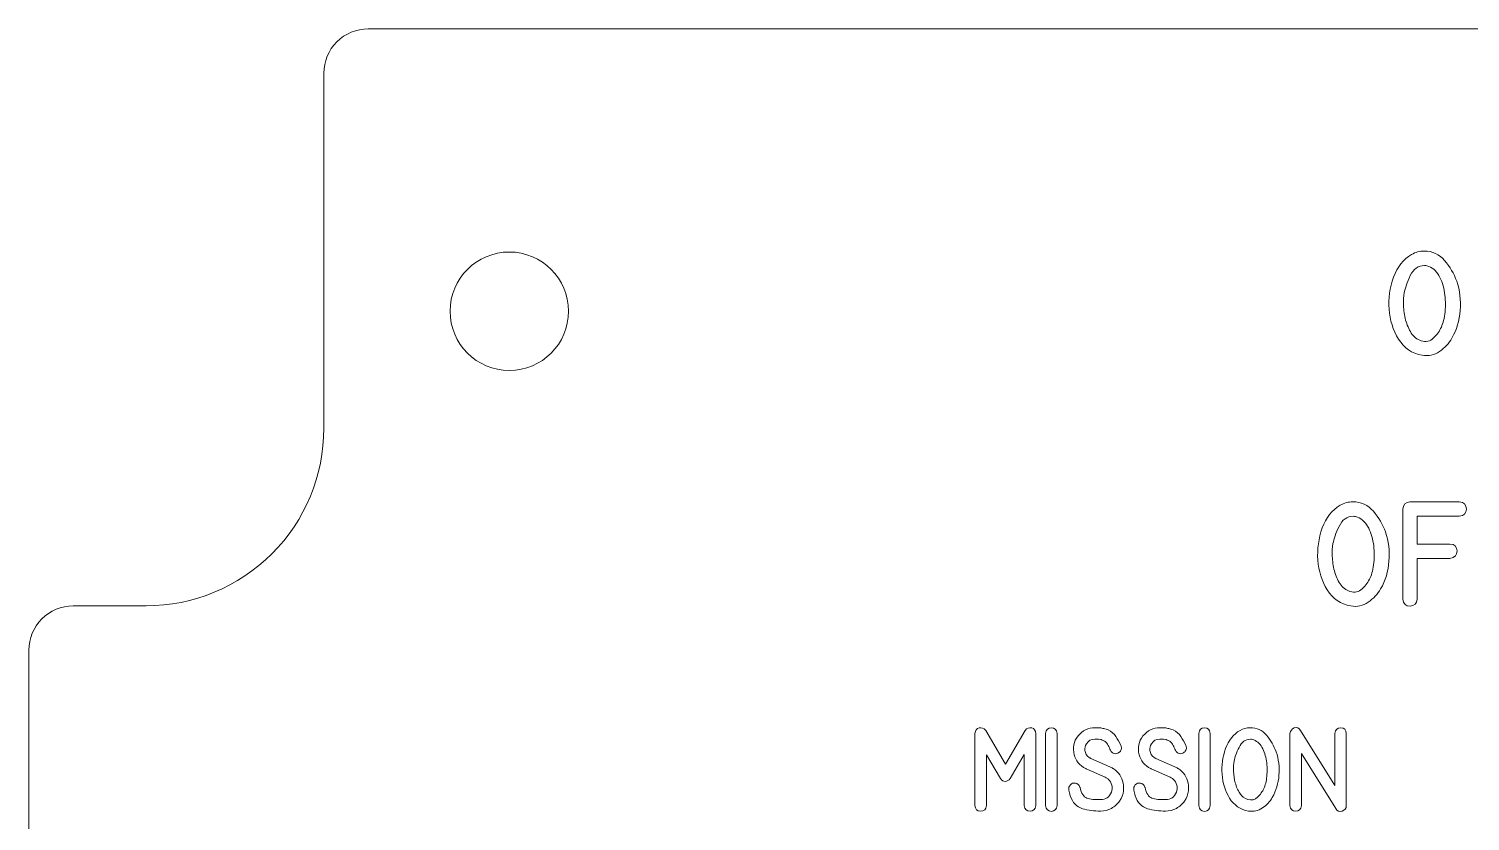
# Model space of a CAD drawing. Header units: millimetres. Extents: x -77 to 69, y -94 to 121.
# Drawn here: x -75.8 to -27.13, y 94.55 to 121.31 of the extents above; entities that cross this region are included whole.
import ezdxf

# ---------------------------------------------------------------- set-up
doc = ezdxf.new("R2010")
doc.units = ezdxf.units.MM
doc.header["$MEASUREMENT"] = 0
doc.layers.add('Cut', color=7, linetype='Continuous')
doc.layers.add('Engrave', color=7, linetype='Continuous', plot=False)

msp = doc.modelspace()

# ---------------------------------------------------------------- linework, layer by layer
at = {"layer": 'Cut', "color": 250, "lineweight": 9}
msp.add_ellipse((-59.577, 111.7758), major_axis=(0, 2), ratio=1, dxfattribs=at)
at = {"layer": 'Cut', "lineweight": 9}
msp.add_open_spline([(58.6855, 119.8133), (58.6853, 120.2114), (58.5269, 120.5931), (58.2452, 120.8744), (58.2452, 120.8744), (57.9636, 121.1557), (57.5836, 121.3136), (57.1855, 121.3133), (57.1855, 121.3133), (57.1855, 121.3133), (-64.3395, 121.3133), (-64.3395, 121.3133), (-64.3395, 121.3133), (-64.7375, 121.3131), (-65.1192, 121.1547), (-65.4005, 120.873), (-65.4005, 120.873), (-65.6818, 120.5914), (-65.8397, 120.2114), (-65.8395, 119.8133), (-65.8395, 119.8133), (-65.8395, 119.8133), (-65.8395, 107.8258), (-65.8395, 107.8258), (-65.8395, 107.8258), (-65.8385, 106.2355), (-66.4692, 104.71), (-67.593, 103.5848), (-67.593, 103.5848), (-68.7168, 102.4595), (-70.2492, 101.8268), (-71.8395, 101.8258), (-71.8395, 101.8258), (-71.8395, 101.8258), (-74.302, 101.8258), (-74.302, 101.8258), (-74.302, 101.8258), (-74.7, 101.8256), (-75.0817, 101.6672), (-75.363, 101.3855), (-75.363, 101.3855), (-75.6443, 101.1039), (-75.8022, 100.7239), (-75.802, 100.3258), (-75.802, 100.3258), (-75.802, 100.3258), (-75.802, 77.2258), (-75.802, 77.2258), (-75.802, 77.2258), (-75.8017, 76.8277), (-75.6433, 76.4461), (-75.3617, 76.1648), (-75.3617, 76.1648), (-75.08, 75.8835), (-74.7, 75.7256), (-74.302, 75.7258), (-74.302, 75.7258), (-74.302, 75.7258), (-71.8395, 75.7258), (-71.8395, 75.7258), (-71.8395, 75.7258), (-70.2492, 75.7268), (-68.7236, 75.0961), (-67.5984, 73.9723), (-67.5984, 73.9723), (-66.4732, 72.8485), (-65.8405, 71.3161), (-65.8395, 69.7258), (-65.8395, 69.7258), (-65.8395, 69.7258), (-65.8395, 57.7383), (-65.8395, 57.7383), (-65.8395, 57.7383), (-65.8392, 57.3402), (-65.6808, 56.9586), (-65.3992, 56.6773), (-65.3992, 56.6773), (-65.1175, 56.396), (-64.7375, 56.2381), (-64.3395, 56.2383), (-64.3395, 56.2383), (-64.3395, 56.2383), (57.1855, 56.2383), (57.1855, 56.2383), (57.1855, 56.2383), (57.5836, 56.2386), (57.9653, 56.397), (58.2466, 56.6786), (58.2466, 56.6786), (58.5279, 56.9603), (58.6858, 57.3402), (58.6855, 57.7383), (58.6855, 57.7383), (58.6855, 57.7383), (58.6855, 69.7258), (58.6855, 69.7258), (58.6855, 69.7258), (58.6845, 71.3161), (59.3153, 72.8417), (60.4391, 73.9669), (60.4391, 73.9669), (61.5629, 75.0921), (63.0952, 75.7248), (64.6855, 75.7258), (64.6855, 75.7258), (64.6855, 75.7258), (67.148, 75.7258), (67.148, 75.7258), (67.148, 75.7258), (67.5461, 75.7261), (67.9278, 75.8845), (68.2091, 76.1661), (68.2091, 76.1661), (68.4904, 76.4478), (68.6483, 76.8277), (68.648, 77.2258), (68.648, 77.2258), (68.648, 77.2258), (68.648, 100.3258), (68.648, 100.3258), (68.648, 100.3258), (68.6478, 100.7239), (68.4894, 101.1056), (68.2077, 101.3869), (68.2077, 101.3869), (67.9261, 101.6682), (67.5461, 101.8261), (67.148, 101.8258), (67.148, 101.8258), (67.148, 101.8258), (64.6855, 101.8258), (64.6855, 101.8258), (64.6855, 101.8258), (63.0952, 101.8248), (61.5697, 102.4556), (60.4445, 103.5794), (60.4445, 103.5794), (59.3192, 104.7032), (58.6865, 106.2355), (58.6855, 107.8258), (58.6855, 107.8258), (58.6855, 107.8258), (58.6855, 119.8133), (58.6855, 119.8133)], degree=3, knots=[0, 0, 0, 0, 0.027027, 0.027027, 0.027027, 0.027027, 0.0540541, 0.0540541, 0.0540541, 0.0540541, 0.0810811, 0.0810811, 0.0810811, 0.0810811, 0.1081081, 0.1081081, 0.1081081, 0.1081081, 0.1351351, 0.1351351, 0.1351351, 0.1351351, 0.1621622, 0.1621622, 0.1621622, 0.1621622, 0.1891892, 0.1891892, 0.1891892, 0.1891892, 0.2162162, 0.2162162, 0.2162162, 0.2162162, 0.2432432, 0.2432432, 0.2432432, 0.2432432, 0.2702703, 0.2702703, 0.2702703, 0.2702703, 0.2972973, 0.2972973, 0.2972973, 0.2972973, 0.3243243, 0.3243243, 0.3243243, 0.3243243, 0.3513514, 0.3513514, 0.3513514, 0.3513514, 0.3783784, 0.3783784, 0.3783784, 0.3783784, 0.4054054, 0.4054054, 0.4054054, 0.4054054, 0.4324324, 0.4324324, 0.4324324, 0.4324324, 0.4594595, 0.4594595, 0.4594595, 0.4594595, 0.4864865, 0.4864865, 0.4864865, 0.4864865, 0.5135135, 0.5135135, 0.5135135, 0.5135135, 0.5405405, 0.5405405, 0.5405405, 0.5405405, 0.5675676, 0.5675676, 0.5675676, 0.5675676, 0.5945946, 0.5945946, 0.5945946, 0.5945946, 0.6216216, 0.6216216, 0.6216216, 0.6216216, 0.6486486, 0.6486486, 0.6486486, 0.6486486, 0.6756757, 0.6756757, 0.6756757, 0.6756757, 0.7027027, 0.7027027, 0.7027027, 0.7027027, 0.7297297, 0.7297297, 0.7297297, 0.7297297, 0.7567568, 0.7567568, 0.7567568, 0.7567568, 0.7837838, 0.7837838, 0.7837838, 0.7837838, 0.8108108, 0.8108108, 0.8108108, 0.8108108, 0.8378378, 0.8378378, 0.8378378, 0.8378378, 0.8648649, 0.8648649, 0.8648649, 0.8648649, 0.8918919, 0.8918919, 0.8918919, 0.8918919, 0.9189189, 0.9189189, 0.9189189, 0.9189189, 0.9459459, 0.9459459, 0.9459459, 0.9459459, 1, 1, 1, 1], dxfattribs=at)
at = {"layer": 'Engrave', "color": 240, "lineweight": 9}
for points, knots in [([(-27.5823, 112.7941), (-27.477, 112.476), (-27.437, 112.1462), (-27.4629, 111.804), (-27.4629, 111.804), (-27.4888, 111.4618), (-27.5828, 111.1496), (-27.7445, 110.8668), (-27.7445, 110.8668), (-27.8468, 110.691), (-27.9862, 110.5417), (-28.1632, 110.4188), (-28.1632, 110.4188), (-28.3401, 110.2959), (-28.5353, 110.253), (-28.7488, 110.29), (-28.7488, 110.29), (-29.0968, 110.3506), (-29.3632, 110.5323), (-29.5478, 110.8339), (-29.5478, 110.8339), (-29.733, 111.1361), (-29.8388, 111.4724), (-29.8659, 111.8428), (-29.8659, 111.8428), (-29.8929, 112.2132), (-29.8429, 112.5736), (-29.7159, 112.9252), (-29.7159, 112.9252), (-29.5889, 113.2768), (-29.3867, 113.532), (-29.1086, 113.6919), (-29.1086, 113.6919), (-28.9733, 113.7701), (-28.8311, 113.8089), (-28.6835, 113.8089), (-28.6835, 113.8089), (-28.4007, 113.8089), (-28.1702, 113.7025), (-27.9909, 113.4896), (-27.9909, 113.4896), (-27.8116, 113.2762), (-27.6757, 113.0446), (-27.5823, 112.7941)], [0, 0, 0, 0, 0.0833333, 0.0833333, 0.0833333, 0.0833333, 0.1666667, 0.1666667, 0.1666667, 0.1666667, 0.25, 0.25, 0.25, 0.25, 0.3333333, 0.3333333, 0.3333333, 0.3333333, 0.4166667, 0.4166667, 0.4166667, 0.4166667, 0.5, 0.5, 0.5, 0.5, 0.5833333, 0.5833333, 0.5833333, 0.5833333, 0.6666667, 0.6666667, 0.6666667, 0.6666667, 0.75, 0.75, 0.75, 0.75, 0.8333333, 0.8333333, 0.8333333, 0.8333333, 1, 1, 1, 1]), ([(-28.6694, 113.3197), (-28.8805, 113.3197), (-29.0404, 113.2063), (-29.1491, 112.9787), (-29.1491, 112.9787), (-29.2579, 112.7512), (-29.3261, 112.5572), (-29.3549, 112.3966), (-29.3549, 112.3966), (-29.3767, 112.2791), (-29.3849, 112.1374), (-29.379, 111.971), (-29.379, 111.971), (-29.3732, 111.8046), (-29.349, 111.64), (-29.3067, 111.4777), (-29.3067, 111.4777), (-29.2644, 111.3148), (-29.2003, 111.1684), (-29.1156, 111.0385), (-29.1156, 111.0385), (-29.0304, 110.908), (-28.9193, 110.8215), (-28.7817, 110.7792), (-28.7817, 110.7792), (-28.6206, 110.7286), (-28.4818, 110.7604), (-28.3654, 110.8744), (-28.3654, 110.8744), (-28.249, 110.9891), (-28.1608, 111.1102), (-28.1008, 111.239), (-28.1008, 111.239), (-28.0403, 111.3713), (-27.9985, 111.5441), (-27.9762, 111.7593), (-27.9762, 111.7593), (-27.9538, 111.9739), (-27.9591, 112.1885), (-27.9915, 112.4025), (-27.9915, 112.4025), (-28.0244, 112.6165), (-28.0885, 112.8094), (-28.1837, 112.9811), (-28.1837, 112.9811), (-28.279, 113.1527), (-28.4148, 113.2621), (-28.59, 113.3091), (-28.59, 113.3091), (-28.6129, 113.3162), (-28.6394, 113.3197), (-28.6694, 113.3197)], [0, 0, 0, 0, 0.0714286, 0.0714286, 0.0714286, 0.0714286, 0.1428571, 0.1428571, 0.1428571, 0.1428571, 0.2142857, 0.2142857, 0.2142857, 0.2142857, 0.2857143, 0.2857143, 0.2857143, 0.2857143, 0.3571429, 0.3571429, 0.3571429, 0.3571429, 0.4285714, 0.4285714, 0.4285714, 0.4285714, 0.5, 0.5, 0.5, 0.5, 0.5714286, 0.5714286, 0.5714286, 0.5714286, 0.6428571, 0.6428571, 0.6428571, 0.6428571, 0.7142857, 0.7142857, 0.7142857, 0.7142857, 0.7857143, 0.7857143, 0.7857143, 0.7857143, 0.8571429, 0.8571429, 0.8571429, 0.8571429, 1, 1, 1, 1]), ([(-29.9882, 104.3262), (-29.8829, 104.0081), (-29.8429, 103.6783), (-29.8688, 103.3361), (-29.8688, 103.3361), (-29.8947, 102.9939), (-29.9887, 102.6817), (-30.1504, 102.3989), (-30.1504, 102.3989), (-30.2527, 102.2231), (-30.3921, 102.0738), (-30.5691, 101.9509), (-30.5691, 101.9509), (-30.746, 101.828), (-30.9412, 101.7851), (-31.1547, 101.8221), (-31.1547, 101.8221), (-31.5027, 101.8827), (-31.7691, 102.0644), (-31.9537, 102.366), (-31.9537, 102.366), (-32.1389, 102.6682), (-32.2447, 103.0045), (-32.2718, 103.3749), (-32.2718, 103.3749), (-32.2988, 103.7453), (-32.2488, 104.1057), (-32.1218, 104.4573), (-32.1218, 104.4573), (-31.9948, 104.8089), (-31.7926, 105.0641), (-31.5145, 105.224), (-31.5145, 105.224), (-31.3792, 105.3022), (-31.237, 105.341), (-31.0894, 105.341), (-31.0894, 105.341), (-30.8066, 105.341), (-30.5761, 105.2346), (-30.3968, 105.0217), (-30.3968, 105.0217), (-30.2175, 104.8083), (-30.0816, 104.5767), (-29.9882, 104.3262)], [0, 0, 0, 0, 0.0833333, 0.0833333, 0.0833333, 0.0833333, 0.1666667, 0.1666667, 0.1666667, 0.1666667, 0.25, 0.25, 0.25, 0.25, 0.3333333, 0.3333333, 0.3333333, 0.3333333, 0.4166667, 0.4166667, 0.4166667, 0.4166667, 0.5, 0.5, 0.5, 0.5, 0.5833333, 0.5833333, 0.5833333, 0.5833333, 0.6666667, 0.6666667, 0.6666667, 0.6666667, 0.75, 0.75, 0.75, 0.75, 0.8333333, 0.8333333, 0.8333333, 0.8333333, 1, 1, 1, 1]), ([(-29.4061, 102.0579), (-29.4061, 102.0579), (-29.4061, 105.0964), (-29.4061, 105.0964), (-29.4061, 105.0964), (-29.3855, 105.2481), (-29.3038, 105.3298), (-29.1615, 105.341), (-29.1615, 105.341), (-29.1615, 105.341), (-27.4941, 105.341), (-27.4941, 105.341), (-27.4941, 105.341), (-27.3348, 105.3287), (-27.2548, 105.2469), (-27.2548, 105.097), (-27.2548, 105.097), (-27.2548, 104.9477), (-27.3359, 104.8671), (-27.4976, 104.8571), (-27.4976, 104.8571), (-27.4976, 104.8571), (-28.9222, 104.8571), (-28.9222, 104.8571), (-28.9222, 104.8571), (-28.9222, 104.8571), (-28.9222, 103.9146), (-28.9222, 103.9146), (-28.9222, 103.9146), (-28.9222, 103.9146), (-27.811, 103.9146), (-27.811, 103.9146), (-27.811, 103.9146), (-27.6528, 103.9035), (-27.5723, 103.8259), (-27.5699, 103.6824), (-27.5699, 103.6824), (-27.5676, 103.5389), (-27.6481, 103.4549), (-27.811, 103.4308), (-27.811, 103.4308), (-27.811, 103.4308), (-28.9222, 103.4308), (-28.9222, 103.4308), (-28.9222, 103.4308), (-28.9222, 103.4308), (-28.9222, 102.0579), (-28.9222, 102.0579), (-28.9222, 102.0579), (-28.9334, 101.8997), (-29.0116, 101.8192), (-29.1556, 101.8168), (-29.1556, 101.8168), (-29.2997, 101.8145), (-29.3832, 101.895), (-29.4061, 102.0579)], [0, 0, 0, 0, 0.0666667, 0.0666667, 0.0666667, 0.0666667, 0.1333333, 0.1333333, 0.1333333, 0.1333333, 0.2, 0.2, 0.2, 0.2, 0.2666667, 0.2666667, 0.2666667, 0.2666667, 0.3333333, 0.3333333, 0.3333333, 0.3333333, 0.4, 0.4, 0.4, 0.4, 0.4666667, 0.4666667, 0.4666667, 0.4666667, 0.5333333, 0.5333333, 0.5333333, 0.5333333, 0.6, 0.6, 0.6, 0.6, 0.6666667, 0.6666667, 0.6666667, 0.6666667, 0.7333333, 0.7333333, 0.7333333, 0.7333333, 0.8, 0.8, 0.8, 0.8, 0.8666667, 0.8666667, 0.8666667, 0.8666667, 1, 1, 1, 1]), ([(-31.0753, 104.8518), (-31.2864, 104.8518), (-31.4463, 104.7384), (-31.555, 104.5108), (-31.555, 104.5108), (-31.6638, 104.2833), (-31.732, 104.0893), (-31.7608, 103.9287), (-31.7608, 103.9287), (-31.7826, 103.8112), (-31.7908, 103.6695), (-31.7849, 103.5031), (-31.7849, 103.5031), (-31.7791, 103.3367), (-31.7549, 103.1721), (-31.7126, 103.0098), (-31.7126, 103.0098), (-31.6703, 102.8469), (-31.6062, 102.7005), (-31.5215, 102.5706), (-31.5215, 102.5706), (-31.4363, 102.4401), (-31.3252, 102.3536), (-31.1876, 102.3113), (-31.1876, 102.3113), (-31.0265, 102.2607), (-30.8877, 102.2925), (-30.7713, 102.4065), (-30.7713, 102.4065), (-30.6549, 102.5212), (-30.5667, 102.6423), (-30.5067, 102.7711), (-30.5067, 102.7711), (-30.4462, 102.9034), (-30.4044, 103.0762), (-30.3821, 103.2914), (-30.3821, 103.2914), (-30.3597, 103.506), (-30.365, 103.7206), (-30.3974, 103.9346), (-30.3974, 103.9346), (-30.4303, 104.1486), (-30.4944, 104.3415), (-30.5896, 104.5132), (-30.5896, 104.5132), (-30.6849, 104.6848), (-30.8207, 104.7942), (-30.9959, 104.8412), (-30.9959, 104.8412), (-31.0188, 104.8483), (-31.0453, 104.8518), (-31.0753, 104.8518)], [0, 0, 0, 0, 0.0714286, 0.0714286, 0.0714286, 0.0714286, 0.1428571, 0.1428571, 0.1428571, 0.1428571, 0.2142857, 0.2142857, 0.2142857, 0.2142857, 0.2857143, 0.2857143, 0.2857143, 0.2857143, 0.3571429, 0.3571429, 0.3571429, 0.3571429, 0.4285714, 0.4285714, 0.4285714, 0.4285714, 0.5, 0.5, 0.5, 0.5, 0.5714286, 0.5714286, 0.5714286, 0.5714286, 0.6428571, 0.6428571, 0.6428571, 0.6428571, 0.7142857, 0.7142857, 0.7142857, 0.7142857, 0.7857143, 0.7857143, 0.7857143, 0.7857143, 0.8571429, 0.8571429, 0.8571429, 0.8571429, 1, 1, 1, 1]), ([(-41.796, 95.0834), (-41.8163, 94.9549), (-41.8812, 94.8905), (-41.9908, 94.891), (-41.9908, 94.891), (-42.1008, 94.8914), (-42.1653, 94.9559), (-42.1846, 95.0834), (-42.1846, 95.0834), (-42.1846, 95.0834), (-42.1846, 96.8044), (-42.1846, 96.8044), (-42.1846, 96.8044), (-42.1846, 96.8044), (-42.6573, 95.9959), (-42.6573, 95.9959), (-42.6573, 95.9959), (-42.7076, 95.9352), (-42.7641, 95.9032), (-42.8261, 95.9004), (-42.8261, 95.9004), (-42.8882, 95.898), (-42.9433, 95.9295), (-42.9922, 95.9959), (-42.9922, 95.9959), (-42.9922, 95.9959), (-43.4621, 96.8007), (-43.4621, 96.8007), (-43.4621, 96.8007), (-43.4621, 96.8007), (-43.4607, 95.0834), (-43.4607, 95.0834), (-43.4607, 95.0834), (-43.4752, 94.9559), (-43.5416, 94.8919), (-43.6596, 94.8924), (-43.6596, 94.8924), (-43.7777, 94.8929), (-43.8412, 94.9568), (-43.8506, 95.0834), (-43.8506, 95.0834), (-43.8506, 95.0834), (-43.8506, 97.517), (-43.8506, 97.517), (-43.8506, 97.517), (-43.8431, 97.6229), (-43.797, 97.6859), (-43.7114, 97.7066), (-43.7114, 97.7066), (-43.6258, 97.7273), (-43.5514, 97.6981), (-43.4879, 97.6191), (-43.4879, 97.6191), (-43.4879, 97.6191), (-42.8252, 96.4794), (-42.8252, 96.4794), (-42.8252, 96.4794), (-42.8252, 96.4794), (-42.1554, 97.6191), (-42.1554, 97.6191), (-42.1554, 97.6191), (-42.0924, 97.6981), (-42.0185, 97.7268), (-41.9343, 97.7056), (-41.9343, 97.7056), (-41.8506, 97.6845), (-41.804, 97.6219), (-41.796, 97.517), (-41.796, 97.517), (-41.796, 97.517), (-41.796, 95.0834), (-41.796, 95.0834)], [0, 0, 0, 0, 0.0526316, 0.0526316, 0.0526316, 0.0526316, 0.1052632, 0.1052632, 0.1052632, 0.1052632, 0.1578947, 0.1578947, 0.1578947, 0.1578947, 0.2105263, 0.2105263, 0.2105263, 0.2105263, 0.2631579, 0.2631579, 0.2631579, 0.2631579, 0.3157895, 0.3157895, 0.3157895, 0.3157895, 0.3684211, 0.3684211, 0.3684211, 0.3684211, 0.4210526, 0.4210526, 0.4210526, 0.4210526, 0.4736842, 0.4736842, 0.4736842, 0.4736842, 0.5263158, 0.5263158, 0.5263158, 0.5263158, 0.5789474, 0.5789474, 0.5789474, 0.5789474, 0.6315789, 0.6315789, 0.6315789, 0.6315789, 0.6842105, 0.6842105, 0.6842105, 0.6842105, 0.7368421, 0.7368421, 0.7368421, 0.7368421, 0.7894737, 0.7894737, 0.7894737, 0.7894737, 0.8421053, 0.8421053, 0.8421053, 0.8421053, 0.8947368, 0.8947368, 0.8947368, 0.8947368, 1, 1, 1, 1]), ([(-41.0741, 95.0805), (-41.0943, 94.9512), (-41.1597, 94.8867), (-41.2702, 94.8872), (-41.2702, 94.8872), (-41.3812, 94.8877), (-41.4461, 94.9521), (-41.4654, 95.0805), (-41.4654, 95.0805), (-41.4654, 95.0805), (-41.4654, 97.517), (-41.4654, 97.517), (-41.4654, 97.517), (-41.4461, 97.6464), (-41.3812, 97.7118), (-41.2702, 97.7122), (-41.2702, 97.7122), (-41.1597, 97.7127), (-41.0943, 97.6473), (-41.0741, 97.517), (-41.0741, 97.517), (-41.0741, 97.517), (-41.0741, 95.0805), (-41.0741, 95.0805)], [0, 0, 0, 0, 0.1428571, 0.1428571, 0.1428571, 0.1428571, 0.2857143, 0.2857143, 0.2857143, 0.2857143, 0.4285714, 0.4285714, 0.4285714, 0.4285714, 0.5714286, 0.5714286, 0.5714286, 0.5714286, 0.7142857, 0.7142857, 0.7142857, 0.7142857, 1, 1, 1, 1]), ([(-39.2965, 96.3924), (-39.2965, 96.3924), (-39.2744, 96.383), (-39.2744, 96.383), (-39.2744, 96.383), (-39.2744, 96.383), (-39.2495, 96.3707), (-39.2495, 96.3707), (-39.2495, 96.3707), (-39.2495, 96.3707), (-39.2274, 96.358), (-39.2274, 96.358), (-39.2274, 96.358), (-39.2213, 96.3533), (-39.2137, 96.3491), (-39.2062, 96.3449), (-39.2062, 96.3449), (-39.1982, 96.3411), (-39.1907, 96.3364), (-39.1832, 96.3322), (-39.1832, 96.3322), (-39.0016, 96.2127), (-38.8887, 96.0471), (-38.8459, 95.8359), (-38.8459, 95.8359), (-38.8295, 95.7532), (-38.8257, 95.668), (-38.8346, 95.581), (-38.8346, 95.581), (-38.8497, 95.4559), (-38.8934, 95.3406), (-38.9663, 95.2343), (-38.9663, 95.2343), (-39.0392, 95.128), (-39.131, 95.0462), (-39.241, 94.9883), (-39.241, 94.9883), (-39.3596, 94.9258), (-39.4823, 94.8947), (-39.6093, 94.8947), (-39.6093, 94.8947), (-39.8224, 94.8947), (-40.0256, 94.922), (-40.2199, 94.9766), (-40.2199, 94.9766), (-40.4137, 95.0311), (-40.5519, 95.1774), (-40.6343, 95.4154), (-40.6343, 95.4154), (-40.6455, 95.446), (-40.6535, 95.477), (-40.6592, 95.509), (-40.6592, 95.509), (-40.6648, 95.5415), (-40.6714, 95.5735), (-40.6785, 95.6059), (-40.6785, 95.6059), (-40.6921, 95.6718), (-40.6761, 95.7301), (-40.6295, 95.7809), (-40.6295, 95.7809), (-40.5835, 95.8312), (-40.5256, 95.8505), (-40.4569, 95.8388), (-40.4569, 95.8388), (-40.384, 95.8237), (-40.3337, 95.779), (-40.305, 95.7038), (-40.305, 95.7038), (-40.305, 95.7038), (-40.3008, 95.6911), (-40.3008, 95.6911), (-40.3008, 95.6911), (-40.257, 95.4916), (-40.1799, 95.3726), (-40.0703, 95.3341), (-40.0703, 95.3341), (-39.9602, 95.2955), (-39.8078, 95.2781), (-39.6121, 95.2818), (-39.6121, 95.2818), (-39.432, 95.2818), (-39.3083, 95.3665), (-39.241, 95.5354), (-39.241, 95.5354), (-39.2119, 95.6106), (-39.2072, 95.6892), (-39.2274, 95.7706), (-39.2274, 95.7706), (-39.2476, 95.8515), (-39.2876, 95.9197), (-39.3473, 95.9738), (-39.3473, 95.9738), (-39.3741, 95.9968), (-39.4089, 96.018), (-39.4522, 96.0382), (-39.4522, 96.0382), (-39.4522, 96.0382), (-40.09, 96.3181), (-40.09, 96.3181), (-40.09, 96.3181), (-40.09, 96.3181), (-40.1107, 96.3294), (-40.1107, 96.3294), (-40.1107, 96.3294), (-40.3196, 96.4394), (-40.4489, 96.596), (-40.4993, 96.7992), (-40.4993, 96.7992), (-40.5609, 97.0344), (-40.5181, 97.2452), (-40.3704, 97.4324), (-40.3704, 97.4324), (-40.2232, 97.6191), (-40.0294, 97.7127), (-39.7899, 97.7127), (-39.7899, 97.7127), (-39.7899, 97.7127), (-39.638, 97.7085), (-39.638, 97.7085), (-39.638, 97.7085), (-39.5886, 97.6995), (-39.5406, 97.6906), (-39.495, 97.6817), (-39.495, 97.6817), (-39.4489, 97.6732), (-39.4024, 97.6581), (-39.3558, 97.637), (-39.3558, 97.637), (-39.2401, 97.5829), (-39.1512, 97.5081), (-39.0896, 97.4135), (-39.0896, 97.4135), (-39.028, 97.319), (-38.9724, 97.2165), (-38.9231, 97.1064), (-38.9231, 97.1064), (-38.9184, 97.096), (-38.9141, 97.0843), (-38.9104, 97.0706), (-38.9104, 97.0706), (-38.9005, 97.0255), (-38.9052, 96.9846), (-38.9245, 96.9479), (-38.9245, 96.9479), (-38.9353, 96.9248), (-38.947, 96.9074), (-38.9588, 96.8957), (-38.9588, 96.8957), (-38.9706, 96.8834), (-38.9804, 96.8754), (-38.9875, 96.8707), (-38.9875, 96.8707), (-39.0355, 96.8369), (-39.0877, 96.8265), (-39.1446, 96.8406), (-39.1446, 96.8406), (-39.202, 96.8533), (-39.2453, 96.89), (-39.2758, 96.9507), (-39.2758, 96.9507), (-39.2998, 97.0039), (-39.3252, 97.0584), (-39.352, 97.1139), (-39.352, 97.1139), (-39.3793, 97.1694), (-39.4174, 97.2155), (-39.4659, 97.2527), (-39.4659, 97.2527), (-39.4861, 97.2673), (-39.5058, 97.2781), (-39.5247, 97.2847), (-39.5247, 97.2847), (-39.5435, 97.2917), (-39.5642, 97.2992), (-39.5872, 97.3077), (-39.5872, 97.3077), (-39.5872, 97.3077), (-39.6766, 97.3228), (-39.6766, 97.3228), (-39.6766, 97.3228), (-39.6766, 97.3228), (-39.8036, 97.327), (-39.8036, 97.327), (-39.8036, 97.327), (-39.9268, 97.3251), (-40.0209, 97.272), (-40.0858, 97.1671), (-40.0858, 97.1671), (-40.13, 97.0998), (-40.1465, 97.025), (-40.1357, 96.9422), (-40.1357, 96.9422), (-40.123, 96.8406), (-40.075, 96.7616), (-39.9922, 96.7052), (-39.9922, 96.7052), (-39.9884, 96.7028), (-39.9847, 96.6995), (-39.98, 96.6962), (-39.98, 96.6962), (-39.9753, 96.6934), (-39.9701, 96.6901), (-39.9649, 96.6873), (-39.9649, 96.6873), (-39.9649, 96.6873), (-39.9494, 96.6807), (-39.9494, 96.6807), (-39.9494, 96.6807), (-39.9494, 96.6807), (-39.9329, 96.6737), (-39.9329, 96.6737), (-39.9329, 96.6737), (-39.9329, 96.6737), (-39.2965, 96.3924), (-39.2965, 96.3924)], [0, 0, 0, 0, 0.0181818, 0.0181818, 0.0181818, 0.0181818, 0.0363636, 0.0363636, 0.0363636, 0.0363636, 0.0545455, 0.0545455, 0.0545455, 0.0545455, 0.0727273, 0.0727273, 0.0727273, 0.0727273, 0.0909091, 0.0909091, 0.0909091, 0.0909091, 0.1090909, 0.1090909, 0.1090909, 0.1090909, 0.1272727, 0.1272727, 0.1272727, 0.1272727, 0.1454545, 0.1454545, 0.1454545, 0.1454545, 0.1636364, 0.1636364, 0.1636364, 0.1636364, 0.1818182, 0.1818182, 0.1818182, 0.1818182, 0.2, 0.2, 0.2, 0.2, 0.2181818, 0.2181818, 0.2181818, 0.2181818, 0.2363636, 0.2363636, 0.2363636, 0.2363636, 0.2545455, 0.2545455, 0.2545455, 0.2545455, 0.2727273, 0.2727273, 0.2727273, 0.2727273, 0.2909091, 0.2909091, 0.2909091, 0.2909091, 0.3090909, 0.3090909, 0.3090909, 0.3090909, 0.3272727, 0.3272727, 0.3272727, 0.3272727, 0.3454545, 0.3454545, 0.3454545, 0.3454545, 0.3636364, 0.3636364, 0.3636364, 0.3636364, 0.3818182, 0.3818182, 0.3818182, 0.3818182, 0.4, 0.4, 0.4, 0.4, 0.4181818, 0.4181818, 0.4181818, 0.4181818, 0.4363636, 0.4363636, 0.4363636, 0.4363636, 0.4545455, 0.4545455, 0.4545455, 0.4545455, 0.4727273, 0.4727273, 0.4727273, 0.4727273, 0.4909091, 0.4909091, 0.4909091, 0.4909091, 0.5090909, 0.5090909, 0.5090909, 0.5090909, 0.5272727, 0.5272727, 0.5272727, 0.5272727, 0.5454545, 0.5454545, 0.5454545, 0.5454545, 0.5636364, 0.5636364, 0.5636364, 0.5636364, 0.5818182, 0.5818182, 0.5818182, 0.5818182, 0.6, 0.6, 0.6, 0.6, 0.6181818, 0.6181818, 0.6181818, 0.6181818, 0.6363636, 0.6363636, 0.6363636, 0.6363636, 0.6545455, 0.6545455, 0.6545455, 0.6545455, 0.6727273, 0.6727273, 0.6727273, 0.6727273, 0.6909091, 0.6909091, 0.6909091, 0.6909091, 0.7090909, 0.7090909, 0.7090909, 0.7090909, 0.7272727, 0.7272727, 0.7272727, 0.7272727, 0.7454545, 0.7454545, 0.7454545, 0.7454545, 0.7636364, 0.7636364, 0.7636364, 0.7636364, 0.7818182, 0.7818182, 0.7818182, 0.7818182, 0.8, 0.8, 0.8, 0.8, 0.8181818, 0.8181818, 0.8181818, 0.8181818, 0.8363636, 0.8363636, 0.8363636, 0.8363636, 0.8545455, 0.8545455, 0.8545455, 0.8545455, 0.8727273, 0.8727273, 0.8727273, 0.8727273, 0.8909091, 0.8909091, 0.8909091, 0.8909091, 0.9090909, 0.9090909, 0.9090909, 0.9090909, 0.9272727, 0.9272727, 0.9272727, 0.9272727, 0.9454545, 0.9454545, 0.9454545, 0.9454545, 0.9636364, 0.9636364, 0.9636364, 0.9636364, 1, 1, 1, 1]), ([(-37.1027, 96.3924), (-37.1027, 96.3924), (-37.0806, 96.383), (-37.0806, 96.383), (-37.0806, 96.383), (-37.0806, 96.383), (-37.0557, 96.3707), (-37.0557, 96.3707), (-37.0557, 96.3707), (-37.0557, 96.3707), (-37.0336, 96.358), (-37.0336, 96.358), (-37.0336, 96.358), (-37.0275, 96.3533), (-37.0199, 96.3491), (-37.0124, 96.3449), (-37.0124, 96.3449), (-37.0044, 96.3411), (-36.9969, 96.3364), (-36.9894, 96.3322), (-36.9894, 96.3322), (-36.8078, 96.2127), (-36.6949, 96.0471), (-36.6521, 95.8359), (-36.6521, 95.8359), (-36.6357, 95.7532), (-36.6319, 95.668), (-36.6408, 95.581), (-36.6408, 95.581), (-36.6559, 95.4559), (-36.6996, 95.3406), (-36.7725, 95.2343), (-36.7725, 95.2343), (-36.8454, 95.128), (-36.9372, 95.0462), (-37.0472, 94.9883), (-37.0472, 94.9883), (-37.1658, 94.9258), (-37.2885, 94.8947), (-37.4155, 94.8947), (-37.4155, 94.8947), (-37.6286, 94.8947), (-37.8318, 94.922), (-38.0261, 94.9766), (-38.0261, 94.9766), (-38.2199, 95.0311), (-38.3581, 95.1774), (-38.4405, 95.4154), (-38.4405, 95.4154), (-38.4517, 95.446), (-38.4597, 95.477), (-38.4654, 95.509), (-38.4654, 95.509), (-38.471, 95.5415), (-38.4776, 95.5735), (-38.4847, 95.6059), (-38.4847, 95.6059), (-38.4983, 95.6718), (-38.4823, 95.7301), (-38.4357, 95.7809), (-38.4357, 95.7809), (-38.3897, 95.8312), (-38.3318, 95.8505), (-38.2631, 95.8388), (-38.2631, 95.8388), (-38.1902, 95.8237), (-38.1399, 95.779), (-38.1112, 95.7038), (-38.1112, 95.7038), (-38.1112, 95.7038), (-38.107, 95.6911), (-38.107, 95.6911), (-38.107, 95.6911), (-38.0632, 95.4916), (-37.9861, 95.3726), (-37.8765, 95.3341), (-37.8765, 95.3341), (-37.7664, 95.2955), (-37.614, 95.2781), (-37.4183, 95.2818), (-37.4183, 95.2818), (-37.2382, 95.2818), (-37.1145, 95.3665), (-37.0472, 95.5354), (-37.0472, 95.5354), (-37.0181, 95.6106), (-37.0134, 95.6892), (-37.0336, 95.7706), (-37.0336, 95.7706), (-37.0538, 95.8515), (-37.0938, 95.9197), (-37.1535, 95.9738), (-37.1535, 95.9738), (-37.1803, 95.9968), (-37.2151, 96.018), (-37.2584, 96.0382), (-37.2584, 96.0382), (-37.2584, 96.0382), (-37.8962, 96.3181), (-37.8962, 96.3181), (-37.8962, 96.3181), (-37.8962, 96.3181), (-37.9169, 96.3294), (-37.9169, 96.3294), (-37.9169, 96.3294), (-38.1258, 96.4394), (-38.2551, 96.596), (-38.3055, 96.7992), (-38.3055, 96.7992), (-38.3671, 97.0344), (-38.3243, 97.2452), (-38.1766, 97.4324), (-38.1766, 97.4324), (-38.0294, 97.6191), (-37.8356, 97.7127), (-37.5961, 97.7127), (-37.5961, 97.7127), (-37.5961, 97.7127), (-37.4442, 97.7085), (-37.4442, 97.7085), (-37.4442, 97.7085), (-37.3948, 97.6995), (-37.3468, 97.6906), (-37.3012, 97.6817), (-37.3012, 97.6817), (-37.2551, 97.6732), (-37.2086, 97.6581), (-37.162, 97.637), (-37.162, 97.637), (-37.0463, 97.5829), (-36.9574, 97.5081), (-36.8958, 97.4135), (-36.8958, 97.4135), (-36.8342, 97.319), (-36.7786, 97.2165), (-36.7293, 97.1064), (-36.7293, 97.1064), (-36.7246, 97.096), (-36.7203, 97.0843), (-36.7166, 97.0706), (-36.7166, 97.0706), (-36.7067, 97.0255), (-36.7114, 96.9846), (-36.7307, 96.9479), (-36.7307, 96.9479), (-36.7415, 96.9248), (-36.7532, 96.9074), (-36.765, 96.8957), (-36.765, 96.8957), (-36.7768, 96.8834), (-36.7866, 96.8754), (-36.7937, 96.8707), (-36.7937, 96.8707), (-36.8417, 96.8369), (-36.8939, 96.8265), (-36.9508, 96.8406), (-36.9508, 96.8406), (-37.0082, 96.8533), (-37.0515, 96.89), (-37.082, 96.9507), (-37.082, 96.9507), (-37.106, 97.0039), (-37.1314, 97.0584), (-37.1582, 97.1139), (-37.1582, 97.1139), (-37.1855, 97.1694), (-37.2236, 97.2155), (-37.2721, 97.2527), (-37.2721, 97.2527), (-37.2923, 97.2673), (-37.312, 97.2781), (-37.3309, 97.2847), (-37.3309, 97.2847), (-37.3497, 97.2917), (-37.3704, 97.2992), (-37.3934, 97.3077), (-37.3934, 97.3077), (-37.3934, 97.3077), (-37.4828, 97.3228), (-37.4828, 97.3228), (-37.4828, 97.3228), (-37.4828, 97.3228), (-37.6098, 97.327), (-37.6098, 97.327), (-37.6098, 97.327), (-37.733, 97.3251), (-37.8271, 97.272), (-37.892, 97.1671), (-37.892, 97.1671), (-37.9362, 97.0998), (-37.9527, 97.025), (-37.9419, 96.9422), (-37.9419, 96.9422), (-37.9292, 96.8406), (-37.8812, 96.7616), (-37.7984, 96.7052), (-37.7984, 96.7052), (-37.7946, 96.7028), (-37.7909, 96.6995), (-37.7862, 96.6962), (-37.7862, 96.6962), (-37.7815, 96.6934), (-37.7763, 96.6901), (-37.7711, 96.6873), (-37.7711, 96.6873), (-37.7711, 96.6873), (-37.7556, 96.6807), (-37.7556, 96.6807), (-37.7556, 96.6807), (-37.7556, 96.6807), (-37.7391, 96.6737), (-37.7391, 96.6737), (-37.7391, 96.6737), (-37.7391, 96.6737), (-37.1027, 96.3924), (-37.1027, 96.3924)], [0, 0, 0, 0, 0.0181818, 0.0181818, 0.0181818, 0.0181818, 0.0363636, 0.0363636, 0.0363636, 0.0363636, 0.0545455, 0.0545455, 0.0545455, 0.0545455, 0.0727273, 0.0727273, 0.0727273, 0.0727273, 0.0909091, 0.0909091, 0.0909091, 0.0909091, 0.1090909, 0.1090909, 0.1090909, 0.1090909, 0.1272727, 0.1272727, 0.1272727, 0.1272727, 0.1454545, 0.1454545, 0.1454545, 0.1454545, 0.1636364, 0.1636364, 0.1636364, 0.1636364, 0.1818182, 0.1818182, 0.1818182, 0.1818182, 0.2, 0.2, 0.2, 0.2, 0.2181818, 0.2181818, 0.2181818, 0.2181818, 0.2363636, 0.2363636, 0.2363636, 0.2363636, 0.2545455, 0.2545455, 0.2545455, 0.2545455, 0.2727273, 0.2727273, 0.2727273, 0.2727273, 0.2909091, 0.2909091, 0.2909091, 0.2909091, 0.3090909, 0.3090909, 0.3090909, 0.3090909, 0.3272727, 0.3272727, 0.3272727, 0.3272727, 0.3454545, 0.3454545, 0.3454545, 0.3454545, 0.3636364, 0.3636364, 0.3636364, 0.3636364, 0.3818182, 0.3818182, 0.3818182, 0.3818182, 0.4, 0.4, 0.4, 0.4, 0.4181818, 0.4181818, 0.4181818, 0.4181818, 0.4363636, 0.4363636, 0.4363636, 0.4363636, 0.4545455, 0.4545455, 0.4545455, 0.4545455, 0.4727273, 0.4727273, 0.4727273, 0.4727273, 0.4909091, 0.4909091, 0.4909091, 0.4909091, 0.5090909, 0.5090909, 0.5090909, 0.5090909, 0.5272727, 0.5272727, 0.5272727, 0.5272727, 0.5454545, 0.5454545, 0.5454545, 0.5454545, 0.5636364, 0.5636364, 0.5636364, 0.5636364, 0.5818182, 0.5818182, 0.5818182, 0.5818182, 0.6, 0.6, 0.6, 0.6, 0.6181818, 0.6181818, 0.6181818, 0.6181818, 0.6363636, 0.6363636, 0.6363636, 0.6363636, 0.6545455, 0.6545455, 0.6545455, 0.6545455, 0.6727273, 0.6727273, 0.6727273, 0.6727273, 0.6909091, 0.6909091, 0.6909091, 0.6909091, 0.7090909, 0.7090909, 0.7090909, 0.7090909, 0.7272727, 0.7272727, 0.7272727, 0.7272727, 0.7454545, 0.7454545, 0.7454545, 0.7454545, 0.7636364, 0.7636364, 0.7636364, 0.7636364, 0.7818182, 0.7818182, 0.7818182, 0.7818182, 0.8, 0.8, 0.8, 0.8, 0.8181818, 0.8181818, 0.8181818, 0.8181818, 0.8363636, 0.8363636, 0.8363636, 0.8363636, 0.8545455, 0.8545455, 0.8545455, 0.8545455, 0.8727273, 0.8727273, 0.8727273, 0.8727273, 0.8909091, 0.8909091, 0.8909091, 0.8909091, 0.9090909, 0.9090909, 0.9090909, 0.9090909, 0.9272727, 0.9272727, 0.9272727, 0.9272727, 0.9454545, 0.9454545, 0.9454545, 0.9454545, 0.9636364, 0.9636364, 0.9636364, 0.9636364, 1, 1, 1, 1]), ([(-35.9038, 95.0805), (-35.924, 94.9512), (-35.9894, 94.8867), (-36.0999, 94.8872), (-36.0999, 94.8872), (-36.2109, 94.8877), (-36.2758, 94.9521), (-36.2951, 95.0805), (-36.2951, 95.0805), (-36.2951, 95.0805), (-36.2951, 97.517), (-36.2951, 97.517), (-36.2951, 97.517), (-36.2758, 97.6464), (-36.2109, 97.7118), (-36.0999, 97.7122), (-36.0999, 97.7122), (-35.9894, 97.7127), (-35.924, 97.6473), (-35.9038, 97.517), (-35.9038, 97.517), (-35.9038, 97.517), (-35.9038, 95.0805), (-35.9038, 95.0805)], [0, 0, 0, 0, 0.1428571, 0.1428571, 0.1428571, 0.1428571, 0.2857143, 0.2857143, 0.2857143, 0.2857143, 0.4285714, 0.4285714, 0.4285714, 0.4285714, 0.5714286, 0.5714286, 0.5714286, 0.5714286, 0.7142857, 0.7142857, 0.7142857, 0.7142857, 1, 1, 1, 1]), ([(-33.6794, 96.9008), (-33.5952, 96.6464), (-33.5632, 96.3825), (-33.5839, 96.1087), (-33.5839, 96.1087), (-33.6046, 95.835), (-33.6799, 95.5852), (-33.8092, 95.359), (-33.8092, 95.359), (-33.891, 95.2183), (-34.0025, 95.0989), (-34.1441, 95.0006), (-34.1441, 95.0006), (-34.2857, 94.9023), (-34.4418, 94.8679), (-34.6126, 94.8976), (-34.6126, 94.8976), (-34.891, 94.946), (-35.1041, 95.0913), (-35.2518, 95.3326), (-35.2518, 95.3326), (-35.4, 95.5744), (-35.4846, 95.8435), (-35.5063, 96.1398), (-35.5063, 96.1398), (-35.5279, 96.4361), (-35.4879, 96.7245), (-35.3863, 97.0057), (-35.3863, 97.0057), (-35.2847, 97.287), (-35.1229, 97.4912), (-34.9005, 97.6191), (-34.9005, 97.6191), (-34.7923, 97.6817), (-34.6784, 97.7127), (-34.5604, 97.7127), (-34.5604, 97.7127), (-34.3341, 97.7127), (-34.1497, 97.6276), (-34.0063, 97.4573), (-34.0063, 97.4573), (-33.8628, 97.2865), (-33.7542, 97.1012), (-33.6794, 96.9008)], [0, 0, 0, 0, 0.0833333, 0.0833333, 0.0833333, 0.0833333, 0.1666667, 0.1666667, 0.1666667, 0.1666667, 0.25, 0.25, 0.25, 0.25, 0.3333333, 0.3333333, 0.3333333, 0.3333333, 0.4166667, 0.4166667, 0.4166667, 0.4166667, 0.5, 0.5, 0.5, 0.5, 0.5833333, 0.5833333, 0.5833333, 0.5833333, 0.6666667, 0.6666667, 0.6666667, 0.6666667, 0.75, 0.75, 0.75, 0.75, 0.8333333, 0.8333333, 0.8333333, 0.8333333, 1, 1, 1, 1]), ([(-31.3106, 95.0805), (-31.3106, 94.9841), (-31.3572, 94.923), (-31.4503, 94.8966), (-31.4503, 94.8966), (-31.5439, 94.8707), (-31.6159, 94.898), (-31.6676, 94.9789), (-31.6676, 94.9789), (-31.6676, 94.9789), (-32.8252, 96.835), (-32.8252, 96.835), (-32.8252, 96.835), (-32.8252, 96.835), (-32.8252, 95.0805), (-32.8252, 95.0805), (-32.8252, 95.0805), (-32.8454, 94.9521), (-32.9103, 94.8877), (-33.0199, 94.8877), (-33.0199, 94.8877), (-33.13, 94.8877), (-33.1944, 94.9521), (-33.2137, 95.0805), (-33.2137, 95.0805), (-33.2137, 95.0805), (-33.2137, 97.5142), (-33.2137, 97.5142), (-33.2137, 97.5142), (-33.2001, 97.6097), (-33.1511, 97.6727), (-33.0669, 97.7033), (-33.0669, 97.7033), (-32.9827, 97.7334), (-32.9127, 97.7047), (-32.8567, 97.6177), (-32.8567, 97.6177), (-32.8567, 97.6177), (-31.6991, 95.7588), (-31.6991, 95.7588), (-31.6991, 95.7588), (-31.6991, 95.7588), (-31.6991, 97.5142), (-31.6991, 97.5142), (-31.6991, 97.5142), (-31.6817, 97.6454), (-31.6149, 97.7108), (-31.4987, 97.7094), (-31.4987, 97.7094), (-31.3826, 97.708), (-31.32, 97.6431), (-31.3106, 97.5142), (-31.3106, 97.5142), (-31.3106, 97.5142), (-31.3106, 95.0805), (-31.3106, 95.0805)], [0, 0, 0, 0, 0.0666667, 0.0666667, 0.0666667, 0.0666667, 0.1333333, 0.1333333, 0.1333333, 0.1333333, 0.2, 0.2, 0.2, 0.2, 0.2666667, 0.2666667, 0.2666667, 0.2666667, 0.3333333, 0.3333333, 0.3333333, 0.3333333, 0.4, 0.4, 0.4, 0.4, 0.4666667, 0.4666667, 0.4666667, 0.4666667, 0.5333333, 0.5333333, 0.5333333, 0.5333333, 0.6, 0.6, 0.6, 0.6, 0.6666667, 0.6666667, 0.6666667, 0.6666667, 0.7333333, 0.7333333, 0.7333333, 0.7333333, 0.8, 0.8, 0.8, 0.8, 0.8666667, 0.8666667, 0.8666667, 0.8666667, 1, 1, 1, 1]), ([(-34.5491, 97.3214), (-34.718, 97.3214), (-34.8459, 97.2306), (-34.9329, 97.0485), (-34.9329, 97.0485), (-35.0199, 96.8665), (-35.0745, 96.7113), (-35.0975, 96.5829), (-35.0975, 96.5829), (-35.1149, 96.4888), (-35.1215, 96.3754), (-35.1168, 96.2423), (-35.1168, 96.2423), (-35.1121, 96.1092), (-35.0928, 95.9775), (-35.059, 95.8477), (-35.059, 95.8477), (-35.0251, 95.7174), (-34.9738, 95.6003), (-34.9061, 95.4963), (-34.9061, 95.4963), (-34.8379, 95.3919), (-34.749, 95.3228), (-34.6389, 95.2889), (-34.6389, 95.2889), (-34.51, 95.2484), (-34.399, 95.2738), (-34.3059, 95.3651), (-34.3059, 95.3651), (-34.2128, 95.4568), (-34.1422, 95.5537), (-34.0942, 95.6567), (-34.0942, 95.6567), (-34.0458, 95.7626), (-34.0124, 95.9008), (-33.9945, 96.073), (-33.9945, 96.073), (-33.9767, 96.2447), (-33.9809, 96.4164), (-34.0068, 96.5876), (-34.0068, 96.5876), (-34.0331, 96.7588), (-34.0844, 96.9131), (-34.1606, 97.0504), (-34.1606, 97.0504), (-34.2368, 97.1878), (-34.3454, 97.2753), (-34.4856, 97.3129), (-34.4856, 97.3129), (-34.5039, 97.3185), (-34.5251, 97.3214), (-34.5491, 97.3214)], [0, 0, 0, 0, 0.0714286, 0.0714286, 0.0714286, 0.0714286, 0.1428571, 0.1428571, 0.1428571, 0.1428571, 0.2142857, 0.2142857, 0.2142857, 0.2142857, 0.2857143, 0.2857143, 0.2857143, 0.2857143, 0.3571429, 0.3571429, 0.3571429, 0.3571429, 0.4285714, 0.4285714, 0.4285714, 0.4285714, 0.5, 0.5, 0.5, 0.5, 0.5714286, 0.5714286, 0.5714286, 0.5714286, 0.6428571, 0.6428571, 0.6428571, 0.6428571, 0.7142857, 0.7142857, 0.7142857, 0.7142857, 0.7857143, 0.7857143, 0.7857143, 0.7857143, 0.8571429, 0.8571429, 0.8571429, 0.8571429, 1, 1, 1, 1])]:
    msp.add_open_spline(points, degree=3, knots=knots, dxfattribs=at)

doc.saveas('drawing.dxf')
